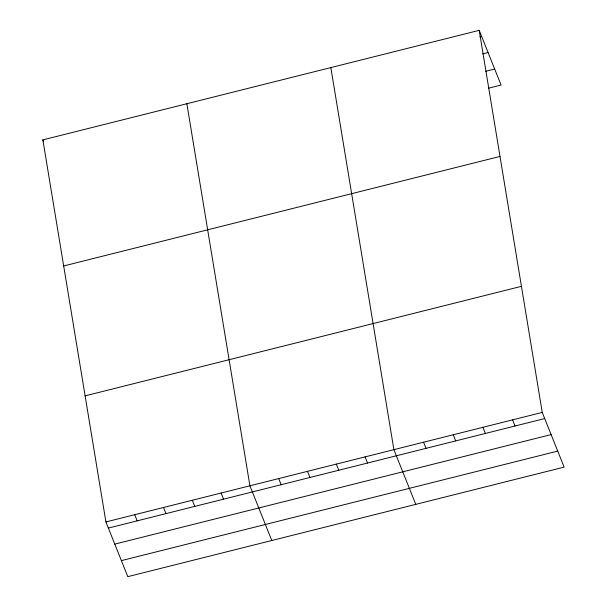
<?xml version="1.0" encoding="UTF-8"?>
<svg xmlns="http://www.w3.org/2000/svg" width="607" height="607" viewBox="0 0 607 607"><rect width="100%" height="100%" fill="white"/><g stroke="black" fill="none" stroke-linecap="round" stroke-linejoin="round"><path stroke-width="0.91" d="M479.204 30.35L542.248 412.419L564.131 467.124L127.796 576.65L105.921 521.944L42.869 139.876L479.204 30.35L501.079 85.056L488.498 88.212M479.856 36.944L481.654 36.488M482.671 53.871L488.066 52.521M485.683 71.285L494.675 69.031M63.674 265.957L500.009 156.431M85.109 395.863L521.443 286.337M105.921 521.944L542.248 412.419M108.372 528.082L544.707 418.557M114.784 544.115L551.118 434.589M121.385 560.625L557.719 451.1M512.581 419.869L515.032 426.008M482.906 427.313L485.365 433.451M453.239 434.764L455.698 440.902M423.565 442.207L426.023 448.353M415.78 504.364L393.897 449.658L330.845 67.589M365.095 456.889L367.554 463.027M336.301 464.112L338.759 470.258M307.506 471.343L309.957 477.481M278.704 478.574L281.162 484.712M271.792 540.503L249.909 485.797L186.857 103.729M221.107 493.028L223.566 499.166M192.313 500.259L194.771 506.397M42.869 139.876L43.567 141.628M163.511 507.49L165.969 513.628M134.716 514.713L137.174 520.859"/></g></svg>
